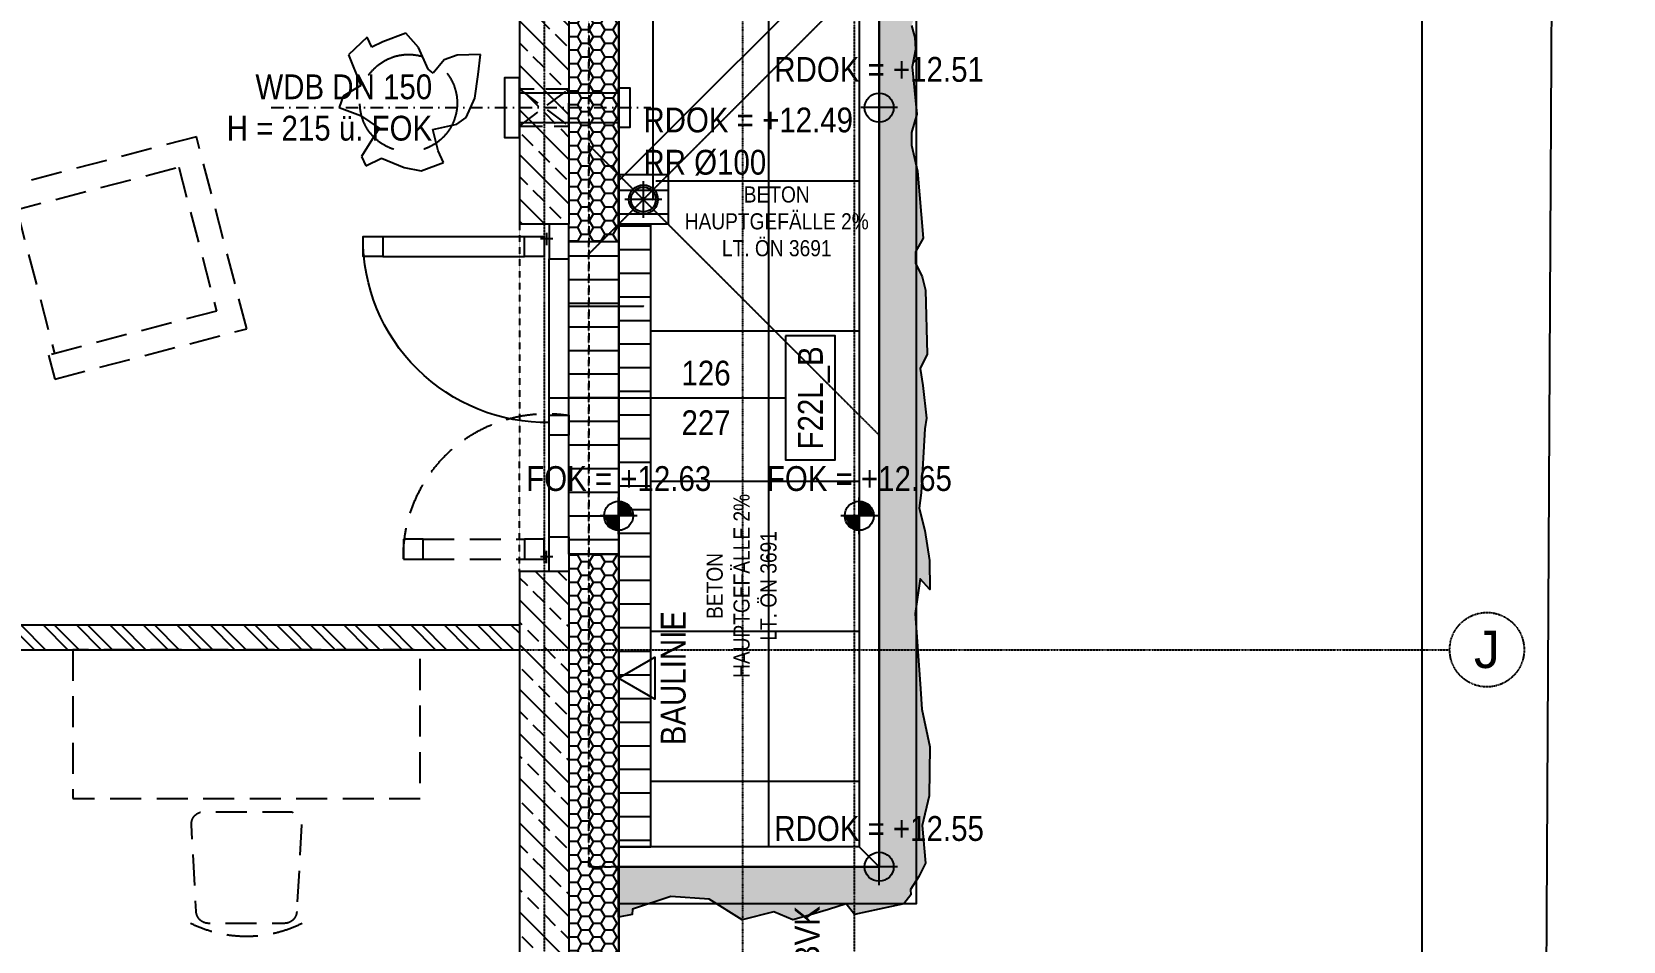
# Model space of a CAD drawing. Header units: millimetres. Extents: x -89828 to -25315, y -35442 to 69272.
# Drawn here: x -32160 to -25745, y -6351 to -2685 of the extents above; entities that cross this region are included whole.
import ezdxf
from ezdxf.enums import TextEntityAlignment as Align

# ---------------------------------------------------------------- set-up
doc = ezdxf.new("R2010")
doc.units = ezdxf.units.MM
doc.linetypes.add('HIDDEN2', pattern=[0.1875, 0.125, -0.0625])
doc.linetypes.add('STRICHPUNKT', pattern=[1, 0.5, -0.25, 0, -0.25])
for name, color, linetype in [('00-TXT---------M0', 8, 'Continuous'), ('00_HLP-G00-L04-M0', 6, 'Continuous'), ('01-BFL-G00-L04-M0', 10, 'Continuous'), ('01-HID-G00-L04-ENTWÄSSERUNG', 8, 'HIDDEN2'), ('01-SYM-G00-L04-M0', 8, 'Continuous'), ('01-TXT---------M0', 1, 'Continuous'), ('02-ANS-G00-L04-Rigol', 8, 'Continuous'), ('02-AXO-G00-L04-M0', 8, 'STRICHPUNKT'), ('02-DIM-G00-L04-ACHSEN', 8, 'Continuous'), ('02-DIM-G00-L04-BEHÖRDE', 20, 'Continuous'), ('02-FIL-G00-L04-GRÜN', 72, 'Continuous'), ('02-FIL-G00-L04-LILA', 223, 'Continuous'), ('02-FIL-G00-L04-ORANGE', 40, 'Continuous'), ('02-FIL-G00-L04-PLATTENBELAG', 253, 'Continuous'), ('02-FIL-G00-L04-STB', 8, 'Continuous'), ('02-HID-G00-L04-M0', 8, 'HIDDEN2'), ('02-TWA---------M0', 4, 'Continuous'), ('02-TWA-G00-L04-M0', 4, 'Continuous'), ('02-WDA---------M0', 8, 'Continuous'), ('02-WDA-G00-L04-M0', 8, 'Continuous'), ('02-ZWA-G00-L04-M0', 2, 'Continuous'), ('03-SYM-G00-L04-M0', 8, 'Continuous'), ('04-HLP---------M0', 8, 'HIDDEN2'), ('04-STO---------M0', 1, 'Continuous'), ('04-SYM---------EP', 8, 'Continuous'), ('04-SYM-G00-L04-EP', 8, 'Continuous'), ('04-TXT---------EP', 8, 'Continuous'), ('04-TXT-G00-L04-M0', 8, 'Continuous'), ('04-TXT-G00-L04-POS', 8, 'Continuous'), ('05-SYM---------M0', 8, 'Continuous'), ('05-TXT---------PP', 8, 'Continuous'), ('07-SAN---------M0', 8, 'Continuous'), ('07-SAN-G00-L04-M0', 8, 'Continuous'), ('07_MOB-G00-L04-M0', 6, 'HIDDEN2'), ('09-SYM-G00-L04-GEHSTEIG', 8, 'Continuous'), ('09-VER-G00-L04-GRUNDSTÜCKSGRENZE', 161, 'Continuous')]:
    doc.layers.add(name, color=color, linetype=linetype)
doc.styles.add('ARIAL', font='arial.ttf', dxfattribs={"width": 0.85})
doc.styles.get("Standard").update_dxf_attribs({"font": 'arial.ttf'})
doc.dimstyles.new('pp chromy&schneider', dxfattribs={"dimscale": 0.005, "dimtxt": 25, "dimasz": 10, "dimexe": 0, "dimexo": 0, "dimgap": 5, "dimtad": 1, "dimdec": 1, "dimlfac": 100, "dimrnd": 0.1, "dimzin": 9, "dimdsep": 46, "dimtxsty": 'ARIAL', "dimblk": 'c&s kote', "dimcen": 0, "dimse1": 1, "dimse2": 1, "dimclrd": 8, "dimclrt": 8, "dimadec": 0, "dimazin": 0, "dimtfac": 0.75, "dimtdec": 1, "dimtix": 1, "dimtmove": 2, "dimatfit": 0, "dimldrblk": 'NONE', "dimfxl": 1, "dimtolj": 1, "dimlwd": -1, "dimarcsym": 0})
pattern_1 = [(135, (-114957.16, -39290.58), (-89.80256, -89.80256), []), (135, (-114957.16, -39200.78), (-89.80256, -89.80256), [63.5, -31.75])]
pattern_2 = [(180, (42.84, 5709.422), (-47.625, -27.4963), [31.75, -63.5]), (300, (42.84, 5709.422), (47.624994, -27.49631), [31.75, -63.5]), (240, (42.84, 5709.422), (-6e-06, -54.99261), [-63.5, 31.75])]

# ---------------------------------------------------------------- blocks, each defined once
blk = doc.blocks.new('04-TXT')
blk.add_line((0, 0), (0.9529, 0))
at = {"layer": '04-TXT---------EP', "color": 8, "style": 'ARIAL', "width": 0.85}
blk.add_attdef('WIDTH', text='', height=0.1, dxfattribs=at).set_placement((0.6322, 0.05), align=Align.CENTER)
blk.add_attdef('HEIGHT', text='', height=0.1, dxfattribs=at).set_placement((0.6322, -0.05), align=Align.TOP_CENTER)
blk = doc.blocks.new('FENSTER_140')
at = {"layer": '02-WDA---------M0'}
for points in [[(0.07, -0.2), (0.07, -0.4)], [(1.33, -0.2), (1.33, -0.4)]]:
    blk.add_lwpolyline(points, dxfattribs=at)
at = {"layer": '04-HLP---------M0', "linetype": 'Continuous'}
for points in [[(0.13, 0.55), (0.13, 0.63), (0.05, 0.63), (0.05, 0.55)], [(0.13, -0.1), (0.13, -0.02), (0.05, -0.02), (0.05, -0.1)]]:
    blk.add_lwpolyline(points, close=True, dxfattribs=at)
for points in [[(0.05, 0.55), (0.05, -0.02)], [(0.13, 0.55), (0.13, -0.02)]]:
    blk.add_lwpolyline(points, dxfattribs=at)
at = {"layer": '04-HLP---------M0'}
for points in [[(1.27, 0.3874), (1.27, 0.4674), (1.35, 0.4674), (1.35, 0.3874)], [(1.27, -0.1), (1.27, -0.02), (1.35, -0.02), (1.35, -0.1)]]:
    blk.add_lwpolyline(points, close=True, dxfattribs=at)
for points in [[(1.27, 0.3874), (1.27, -0.02)], [(1.35, 0.3874), (1.35, -0.02)], [(0.034, -0.11), (0.084, -0.11)], [(0.059, -0.135), (0.059, -0.085)], [(1.366, -0.11), (1.316, -0.11)], [(1.341, -0.135), (1.341, -0.085)]]:
    blk.add_lwpolyline(points, dxfattribs=at)
at = {"layer": '04-HLP---------M0', "linetype": 'Continuous'}
blk.add_arc((0.059, -0.11), 0.74, 359.09057, 90.46457, dxfattribs=at)
at = {"layer": '04-HLP---------M0'}
blk.add_arc((1.341, -0.11), 0.5775, 89.17818, 188.24632, dxfattribs=at)
at = {"layer": '04-STO---------M0'}
for points in [[(0.14, -0.2), (0, -0.2), (0, -0.12), (0.14, -0.12)], [(0.77, -0.2), (0.85, -0.2), (0.85, -0.12), (0.77, -0.12)], [(1.26, -0.2), (1.4, -0.2), (1.4, -0.12), (1.26, -0.12)]]:
    blk.add_lwpolyline(points, close=True, dxfattribs=at)
at = {"layer": '04-SYM---------EP'}
for p, q in [((1.26, -0.12), (0.14, -0.12)), ((1.26, -0.2), (0.14, -0.2))]:
    blk.add_line(p, q, dxfattribs=at)
blk = doc.blocks.new('möbel_schreibtisch')
at = {"flags": 128}
blk.add_lwpolyline([(0, -0.1), (-0.6, -0.1), (-0.6, 1.3), (0, 1.3)], close=True, dxfattribs=at)
blk.add_lwpolyline([(-1.056, 0.8021, 0.39805), (-1.1032, 0.7521), (-1.1032, 0.4467, 0.39805), (-1.056, 0.3968), (-0.706, 0.3774, 0.430564), (-0.6532, 0.4273), (-0.6532, 0.7716, 0.430564), (-0.706, 0.8215)], format="xyb", close=True, dxfattribs=at)
blk.add_arc((-0.6532, 0.5994), 0.5031, 153.43495, 206.56505)
blk = doc.blocks.new('ZIMMERPFLANZE')
blk.add_lwpolyline([(-11.7366, -9.202), (-11.7751, -9.238), (-11.7495, -9.3013), (-11.7859, -9.3233), (-11.7943, -9.3461), (-11.751, -9.3631), (-11.7126, -9.3893), (-11.7486, -9.447), (-11.7402, -9.4662), (-11.7078, -9.4506), (-11.6609, -9.4698), (-11.626, -9.477), (-11.5804, -9.4602), (-11.5912, -9.4362), (-11.602, -9.3917), (-11.5527, -9.3809), (-11.5335, -9.3677), (-11.5155, -9.3281), (-11.5083, -9.2788), (-11.5035, -9.238), (-11.5515, -9.2392), (-11.578, -9.2488), (-11.6008, -9.2764), (-11.6116, -9.268), (-11.6309, -9.2236), (-11.6573, -9.1936), (-11.7042, -9.2116), (-11.727, -9.2224), (-11.7366, -9.202)])
blk.add_circle((-11.6518, -9.3375), 0.1)
blk = doc.blocks.new('HOCKER')
blk.add_lwpolyline([(-0.8, -0.8), (0, -0.8), (0, 0), (-0.8, 0), (-0.8, -0.1), (-0.1, -0.1), (-0.1, -0.7), (-0.8, -0.7)], close=True)
blk.add_lwpolyline([(-0.775, -0.1), (-0.775, -0.7)])
blk = doc.blocks.new('WANDLÜFER')
at = {"layer": '02-TWA---------M0', "linetype": 'HIDDEN2', "ltscale": 0.75}
for points in [[(0.075, 0), (0.075, -0.2), (-0.075, -0.2), (-0.075, 0), (0.075, 0)], [(-0.075, 0), (0.075, -0.2)], [(0.075, 0), (-0.075, -0.2)]]:
    blk.add_lwpolyline(points, dxfattribs=at)
at = {"layer": '07-SAN---------M0', "linetype": 'STRICHPUNKT', "ltscale": 0.1}
blk.add_lwpolyline([(0, 1), (0, -0.53)], dxfattribs=at)
at = {"layer": '07-SAN---------M0'}
for points in [[(0, 0), (-0.12, 0), (-0.12, 0.06), (0.12, 0.06), (0.12, 0)], [(0.08, -0.4), (-0.08, -0.4), (-0.08, -0.445), (0.08, -0.445)]]:
    blk.add_lwpolyline(points, close=True, dxfattribs=at)
for points in [[(-0.06, 0), (-0.06, -0.4)], [(0.06, 0), (0.06, -0.4)]]:
    blk.add_lwpolyline(points, dxfattribs=at)
blk = doc.blocks.new('01-hk4')
blk.add_lwpolyline([(0, 0, 0, 0.270625, 0), (0, 0.234375, 0.270625, 0.270625, 0)], format="xyseb")
at = {"layer": '00-TXT---------M0', "color": 8, "style": 'ARIAL', "width": 0.85}
blk.add_attdef('HEIGHT', text='', height=0.1, dxfattribs=at).set_placement((0, 0.35), align=Align.CENTER)
blk = doc.blocks.new('01-HK3')
blk.add_lwpolyline([(0, 0), (0.0423, 0.0732), (-0.0423, 0.0732)], close=True)
at = {"color": 0, "style": 'ARIAL', "width": 0.85}
blk.add_attdef('HEIGHT', text='', height=0.05, dxfattribs=at).set_placement((0, 0.35), align=Align.TOP_CENTER)
blk = doc.blocks.new('c&s kote')
at = {"color": 8}
for p, q in [((0, -2), (0, 2)), ((0, 2), (0, -2)), ((-2, 0), (2, 0)), ((2, 0), (-2, 0))]:
    blk.add_line(p, q, dxfattribs=at)
blk.add_circle((0, 0), 0.5, dxfattribs=at)
blk = doc.blocks.new('*D354')
at = {"layer": '02-DIM-G00-L04-ACHSEN', "color": 8, "transparency": 16777216}
blk.add_line((-26557.2, -320.6), (-26557.2, -5175.5), dxfattribs=at)
at = {"layer": 'Defpoints', "color": 0, "transparency": 16777216}
for p in [(-26444.5, -320.6), (-26557.2, -5175.6), (-26444.5, -5175.6)]:
    blk.add_point(p, dxfattribs=at)
at = {"layer": '02-DIM-G00-L04-ACHSEN', "color": 8, "transparency": 16777216, "xscale": 0.05, "yscale": 0.05, "zscale": 0.05}
for p, rotation in [((-26557.2, -320.6), 90), ((-26557.2, -5175.6), 270)]:
    blk.add_blockref('c&s kote', p, dxfattribs=dict(at, rotation=rotation))
at = {"layer": '02-DIM-G00-L04-ACHSEN', "color": 8, "transparency": 16777216, "insert": (-26557.2, -2748.1), "char_height": 0.125, "attachment_point": 5, "rotation": 90, "style": 'ARIAL'}
blk.add_mtext('\\A1;485500', dxfattribs=at)
blk = doc.blocks.new('_None')
blk = doc.blocks.new('*D356')
at = {"layer": '02-DIM-G00-L04-ACHSEN', "color": 8, "transparency": 16777216}
blk.add_line((-26557.2, -5175.6), (-26557.2, -9150.5), dxfattribs=at)
at = {"layer": 'Defpoints', "color": 0, "transparency": 16777216}
for p in [(-26444.5, -5175.6), (-29794.5, -9150.6), (-26557.2, -9150.6)]:
    blk.add_point(p, dxfattribs=at)
at = {"layer": '02-DIM-G00-L04-ACHSEN', "color": 8, "transparency": 16777216, "xscale": 0.05, "yscale": 0.05, "zscale": 0.05}
for p, rotation in [((-26557.2, -5175.6), 90), ((-26557.2, -9150.6), 270)]:
    blk.add_blockref('c&s kote', p, dxfattribs=dict(at, rotation=rotation))
at = {"layer": '02-DIM-G00-L04-ACHSEN', "color": 8, "transparency": 16777216, "insert": (-26557.3, -7163.1), "char_height": 0.125, "attachment_point": 5, "rotation": 90, "style": 'ARIAL'}
blk.add_mtext('\\A1;BEI GG 397498.1', dxfattribs=at)
blk = doc.blocks.new('*D357')
at = {"layer": '02-DIM-G00-L04-ACHSEN', "color": 8, "transparency": 16777216}
blk.add_arc((-28844.5, 20569.4), 378.3, 0.00757, 89.99243, dxfattribs=at)
at = {"layer": 'Defpoints', "color": 0, "transparency": 16777216}
for p in [(-28844.5, 23033.1), (-28517, 20758.5), (-60133.8, 20569.4), (-26444.5, 20569.4), (-28844.5, -11894.3)]:
    blk.add_point(p, dxfattribs=at)
at = {"layer": '02-DIM-G00-L04-ACHSEN', "color": 8, "transparency": 16777216, "xscale": 0.05, "yscale": 0.05, "zscale": 0.05}
for p, rotation in [((-28844.5, 20947.7), 179.9962131424511), ((-28466.3, 20569.4), 270.0037868588788)]:
    blk.add_blockref('c&s kote', p, dxfattribs=dict(at, rotation=rotation))
at = {"layer": '02-DIM-G00-L04-ACHSEN', "color": 8, "transparency": 16777216, "insert": (-28577, 20836.9), "char_height": 0.125, "attachment_point": 5, "rotation": 315, "style": 'ARIAL'}
blk.add_mtext('\\A1;90.00°', dxfattribs=at)
blk = doc.blocks.new('*D394')
at = {"layer": '02-DIM-G00-L04-ACHSEN', "color": 8, "transparency": 16777216}
blk.add_arc((-57014.5, -8823.9), 946.5, 179.31551, 269.99697, dxfattribs=at)
at = {"layer": 'Defpoints', "color": 0, "transparency": 16777216}
for p in [(-57014.5, 23033.1), (-60057.2, -8787.4), (-26444.5, -9190.8), (-57838, -9290.6), (-57014.5, -11894.3)]:
    blk.add_point(p, dxfattribs=at)
at = {"layer": '02-DIM-G00-L04-ACHSEN', "color": 8, "transparency": 16777216, "xscale": 0.05, "yscale": 0.05, "zscale": 0.05}
for p, rotation in [((-57961, -8812.6), 89.31399696882043), ((-57014.5, -9770.4), 359.9984866771429)]:
    blk.add_blockref('c&s kote', p, dxfattribs=dict(at, rotation=rotation))
at = {"layer": '02-DIM-G00-L04-ACHSEN', "color": 8, "transparency": 16777216, "insert": (-57687.8, -9489.1), "char_height": 0.125, "attachment_point": 5, "rotation": 314.65624, "style": 'ARIAL'}
blk.add_mtext('\\A1;90.69°', dxfattribs=at)
blk = doc.blocks.new('*D395')
at = {"layer": '02-DIM-G00-L04-ACHSEN', "color": 8, "transparency": 16777216}
blk.add_arc((-28844.5, -9162), 916.3, 270.00313, 359.30936, dxfattribs=at)
at = {"layer": 'Defpoints', "color": 0, "transparency": 16777216}
for p in [(-28844.5, 23033.1), (-60057.2, -8787.4), (-26444.5, -9190.8), (-28389.6, -9957.3), (-28844.5, -11894.3)]:
    blk.add_point(p, dxfattribs=at)
at = {"layer": '02-DIM-G00-L04-ACHSEN', "color": 8, "transparency": 16777216, "xscale": 0.05, "yscale": 0.05, "zscale": 0.05}
for p, rotation in [((-27928.3, -9173), 89.31092035926187), ((-28844.5, -10078.2), 180.001563286988)]:
    blk.add_blockref('c&s kote', p, dxfattribs=dict(at, rotation=rotation))
at = {"layer": '02-DIM-G00-L04-ACHSEN', "color": 8, "transparency": 16777216, "insert": (-28200.6, -9813.7), "char_height": 0.125, "attachment_point": 5, "rotation": 44.65624, "style": 'ARIAL'}
blk.add_mtext('\\A1;89.31°', dxfattribs=at)
blk = doc.blocks.new('türachse&qualität')
at = {"layer": '05-SYM---------M0'}
blk.add_line((-0.4, 0), (-0.4, 0), dxfattribs=at)
at = {"layer": '05-TXT---------PP'}
blk.add_lwpolyline([(-0.5, -0.25), (-0.5, 0.25), (-0.7, 0.25), (-0.7, -0.25)], close=True, dxfattribs=at)
at = {"layer": '05-TXT---------PP', "color": 8, "style": 'ARIAL', "text_generation_flag": 6, "width": 0.85}
blk.add_attdef('POS.NR.', text='', height=0.1, rotation=270, dxfattribs=at).set_placement((-0.6529, -0.0112), align=Align.TOP_CENTER)
blk = doc.blocks.new('01-HK1')
for p, q in [((-0.0005, -0.0742), (-0.0005, 0.0742)), ((0.0737, 0), (-0.0747, 0))]:
    blk.add_line(p, q)
blk.add_circle((-0.0005, 0), 0.0586)
for points in [[(-0.0005, 0.0586), (0.0409, 0.0414), (-0.0005, 0)], [(-0.0005, 0), (0.0581, 0), (0.0409, 0.0414)], [(-0.0591, 0), (-0.0419, -0.0414), (-0.0005, 0)], [(-0.0419, -0.0414), (-0.0005, -0.0586), (-0.0005, 0)]]:
    blk.add_solid(points)
at = {"layer": '01-TXT---------M0', "color": 8, "style": 'ARIAL', "width": 0.85}
blk.add_attdef('HEIGHT', text='', height=0.1, dxfattribs=at).set_placement((0, 0.2), align=Align.TOP_CENTER)
blk = doc.blocks.new('01-HK2')
for p, q in [((0, -0.098), (0, 0.098)), ((0.098, 0), (-0.098, 0))]:
    blk.add_line(p, q)
blk.add_circle((0, 0), 0.0773)
at = {"layer": '01-TXT---------M0', "color": 8, "style": 'ARIAL', "width": 0.85}
blk.add_attdef('HEIGHT', text='', height=0.1, rotation=360, dxfattribs=at).set_placement((0, 0.132), align=Align.BOTTOM_CENTER)
blk = doc.blocks.new('03-rar')
blk.add_circle((0, 0), 0.05)
at = {"layer": '01-TXT---------M0', "color": 8, "style": 'ARIAL', "width": 0.85}
blk.add_attdef('RR', text='', height=0.1, dxfattribs=at).set_placement((0, 0.1), align=Align.CENTER)
blk = doc.blocks.new('*D404')
at = {"layer": '02-DIM-G00-L04-ACHSEN', "color": 8, "transparency": 16777216}
blk.add_line((-29994.5, -3790.6), (-29694.6, -3790.6), dxfattribs=at)
at = {"layer": 'Defpoints', "color": 0, "transparency": 16777216}
for p in [(-29694.5, -3360.6), (-29994.5, -3460.6), (-29694.5, -3790.6)]:
    blk.add_point(p, dxfattribs=at)
at = {"layer": '02-DIM-G00-L04-ACHSEN', "color": 8, "transparency": 16777216, "xscale": 0.05, "yscale": 0.05, "zscale": 0.05, "rotation": 180}
blk.add_blockref('c&s kote', (-29994.5, -3790.6), dxfattribs=at)
at = {"layer": '02-DIM-G00-L04-ACHSEN', "color": 8, "transparency": 16777216, "xscale": 0.05, "yscale": 0.05, "zscale": 0.05}
blk.add_blockref('c&s kote', (-29694.5, -3790.6), dxfattribs=at)
at = {"layer": '02-DIM-G00-L04-ACHSEN', "color": 8, "transparency": 16777216, "insert": (-29844.5, -3790.5), "char_height": 0.125, "attachment_point": 5, "style": 'ARIAL'}
blk.add_mtext('\\A1;30000', dxfattribs=at)
blk = doc.blocks.new('*D405')
at = {"layer": '02-DIM-G00-L04-ACHSEN', "color": 8, "transparency": 16777216}
blk.add_line((-29657.2, -2320.6), (-29657.2, -3360.5), dxfattribs=at)
at = {"layer": 'Defpoints', "color": 0, "transparency": 16777216}
for p in [(-29994.5, -2320.6), (-29694.5, -3360.6), (-29657.2, -3360.6)]:
    blk.add_point(p, dxfattribs=at)
at = {"layer": '02-DIM-G00-L04-ACHSEN', "color": 8, "transparency": 16777216, "xscale": 0.05, "yscale": 0.05, "zscale": 0.05}
for p, rotation in [((-29657.2, -2320.6), 90), ((-29657.2, -3360.6), 270)]:
    blk.add_blockref('c&s kote', p, dxfattribs=dict(at, rotation=rotation))
at = {"layer": '02-DIM-G00-L04-ACHSEN', "color": 8, "transparency": 16777216, "insert": (-29657.2, -2840.6), "char_height": 0.125, "attachment_point": 5, "rotation": 90, "style": 'ARIAL'}
blk.add_mtext('\\A1;104000', dxfattribs=at)

msp = doc.modelspace()

# ---------------------------------------------------------------- hatches: boundary and pattern name
at = {"layer": '02-ANS-G00-L04-Rigol', "true_color": 0x636466}
h = msp.add_hatch(dxfattribs=at)
h.set_pattern_fill('ANSI31', color=251, scale=30, angle=422.04654128, style=0)
h.set_pattern_definition([(360, (-113157.16, -42470.58), (2e-12, 95.25), [])])
h.paths.add_polyline_path([(-29794.5294, -3460.5777), (-29794.5294, -3260.5777), (-29594.5294, -3260.5777), (-29594.5294, -3460.5777)])
h = msp.add_hatch(dxfattribs=at)
h.set_pattern_fill('ANSI31', color=251, scale=30, angle=422.04654128, style=0)
h.set_pattern_definition([(360, (-113157.16, -39090.58), (2e-12, 95.25), [])])
h.paths.add_polyline_path([(-29794.5294, -5970.5773), (-29664.5294, -5970.5773), (-29664.5294, -3460.5777), (-29794.5338, -3460.5777)])
h = msp.add_hatch(dxfattribs=at)
h.set_pattern_fill('ANSI31', color=251, scale=30, angle=422.33899195, style=0)
h.set_pattern_definition([(180, (40097, 24987.04), (-2e-08, -95.25), [])])
h.paths.add_polyline_path([(-29794.5337, -4790.5777), (-29994.5337, -4790.5777), (-29994.5337, -3530.5777), (-29794.5337, -3530.5777)])
at = {"layer": '02-FIL-G00-L04-GRÜN', "true_color": 0x636466}
h = msp.add_hatch(dxfattribs=at)
h.set_pattern_fill('AR-CONC', color=251, angle=107.04654128, style=0)
h.set_pattern_definition([(50, (42.84, -39290.58), (182.18467, -15.9391), [19.05, -209.55]), (355, (42.84, -39290.58), (-35.2428, 191.05664), [15.24, -167.64]), (100.451, (58.02, -39291.9), (146.9425, 175.1167), [16.19, -178.09]), (46.1842, (42.84, -39239.78), (271.079, -42.0423), [28.575, -314.325]), (96.6356, (65.43, -39243.28), (237.4042, 247.4256), [24.285, -267.135]), (351.184, (42.84, -39239.78), (237.4046, 247.4251), [22.86, -251.46]), (21, (68.24, -39252.48), (151.6149, -102.2655), [19.05, -209.55]), (326, (68.24, -39252.48), (61.802, 184.188), [15.24, -167.64]), (71.4514, (80.87, -39261), (213.4165, 81.92286), [16.19, -178.09]), (37.5, (42.84, -39290.58), (3.0886, 84.55504), [0, -165.608, 0, -170.18, 0, -168.275]), (7.5, (42.84, -39290.58), (66.81966, 100.18057), [0, -97.028, 0, -161.798, 0, -64.135]), (327.5, (-13.8, -39290.58), (135.590595, -5.72874), [0, -63.5, 0, -198.12, 0, -262.89]), (317.5, (-39.2, -39290.58), (148.12918, 25.4265), [0, -82.55, 0, -131.572, 0, -186.69])])
h.paths.add_polyline_path([(-28744.5294, -80.5777), (-28686.2666, -80.5777), (-28542.6478, -163.4698), (-28587.7387, -225.6983), (-28592.0338, -266.4689), (-28572.7084, -324.4058), (-28566.2666, -380.1974), (-28607.0641, -427.4052), (-28598.4747, -461.7384), (-28557.6781, -500.3628), (-28555.5306, -569.0289), (-28574.8559, -616.2371), (-28574.8559, -820.0897), (-28577.0026, -878.0267), (-28564.1199, -983.1718), (-28574.8559, -1056.1294), (-28604.9165, -1094.7542), (-28609.2116, -1135.5247), (-28587.7387, -1202.0451), (-28570.5617, -1290.0234), (-28514.7339, -1423.0641), (-28596.3357, -1567.5883), (-28572.7169, -1627.6714), (-28592.0414, -1732.8162), (-28585.5996, -1803.6281), (-28574.8636, -1857.2735), (-28521.1834, -1971.002), (-28598.4832, -2078.2929), (-28596.3357, -2116.9173), (-28611.3634, -2128.9791), (-28609.2159, -2214.812), (-28561.9774, -2300.6445), (-28553.389, -2347.8524), (-28568.4192, -2429.3934), (-28583.4495, -2485.1846), (-28583.4495, -2513.0802), (-28583.4495, -2536.6843), (-28589.8913, -2583.8924), (-28613.511, -2658.9958), (-28600.6274, -2708.3498), (-28598.4798, -2755.5576), (-28611.3634, -2826.3695), (-28592.0389, -3017.3475), (-28613.511, -3090.3051), (-28613.511, -3141.8048), (-28589.8913, -3246.9496), (-28566.27, -3516.1367), (-28598.479, -3571.9279), (-28598.479, -3616.99), (-28570.5651, -3672.7815), (-28557.6815, -3726.427), (-28551.2618, -3984.4895), (-28579.1757, -4042.4264), (-28568.4396, -4111.0926), (-28553.4093, -4241.9875), (-28559.8511, -4284.9038), (-28574.9035, -4542.9281), (-28583.492, -4605.1569), (-28559.8724, -4695.281), (-28542.0139, -4815.4468), (-28540.5478, -4933.4668), (-28579.1977, -4890.5505), (-28598.5223, -5030.0286), (-28577.085, -5333.1579), (-28572.7899, -5414.699), (-28540.5818, -5567.0519), (-28542.7293, -5764.4669), (-28570.6432, -5884.6327), (-28558.0212, -6036.4677), (-28584.7305, -6089.2992), (-28617.5653, -6142.1463), (-28616.6753, -6163.4928), (-28644.9561, -6200.1481), (-28843.0953, -6242.8185), (-28877.451, -6199.9019), (-28948.3091, -6223.506), (-29029.904, -6247.11), (-29092.1736, -6264.2765), (-29169.4734, -6232.0894), (-29296.1592, -6264.2765), (-29429.2868, -6180.9912), (-29583.8865, -6170.2624), (-29738.487, -6221.3602), (-29740.2647, -6242.8185), (-29794.5336, -6253.5473), (-29794.5337, -6050.5773), (-28744.5294, -6050.5773)])
at = {"layer": '02-FIL-G00-L04-LILA', "true_color": 0x636466}
h = msp.add_hatch(dxfattribs=at)
h.set_pattern_fill('HONEY', color=251, scale=10, angle=197.04654128, style=0)
h.set_pattern_definition(pattern_2)
h.paths.add_polyline_path([(-31594.5294, -2120.5777), (-31794.5294, -2120.5777), (-31794.5294, -2190.5777), (-31794.5294, -2320.5777), (-29994.5294, -2320.5777), (-29994.5294, -3460.5777), (-29994.5294, -3530.5777), (-29794.5294, -3530.5777), (-29794.5294, -2120.5777)])
h = msp.add_hatch(dxfattribs=at)
h.set_pattern_fill('HONEY', color=251, scale=10, angle=197.04654128, style=0)
h.set_pattern_definition(pattern_2)
h.paths.add_polyline_path([(-29994.5294, -4790.5777), (-29994.5294, -4860.5777), (-29994.5294, -6630.5778), (-29994.5294, -6700.5778), (-29794.5294, -6700.5778), (-29794.5294, -4790.5777)])
at = {"layer": '02-FIL-G00-L04-ORANGE', "true_color": 0x636466}
h = msp.add_hatch(dxfattribs=at)
h.set_pattern_fill('ANSI32', color=251, scale=10, angle=197.04654128, style=0)
h.set_pattern_definition([(135, (-114957.16, -39290.58), (-67.35192, -67.35192), []), (135, (-114957.16, -39245.68), (-67.35192, -67.35192), [])])
h.paths.add_polyline_path([(-30194.5294, -5175.5777), (-30194.5294, -5075.5777), (-35329.5294, -5075.5777), (-35329.5294, -5175.5777), (-34654.5294, -5175.5777), (-34654.5294, -5280.5777), (-34554.5294, -5280.5777), (-34554.5294, -5175.5777)])
at = {"layer": '02-FIL-G00-L04-STB', "true_color": 0x636466}
h = msp.add_hatch(dxfattribs=at)
h.set_pattern_fill('ANSI33', color=251, scale=20, angle=197.04654128, style=0)
h.set_pattern_definition(pattern_1)
h.paths.add_polyline_path([(-29994.5294, -2320.5777), (-31794.5294, -2320.5777), (-31794.5294, -2180.5777), (-31874.5294, -2180.5777), (-31994.5294, -2180.5777), (-31994.5294, -2520.5777), (-30194.5294, -2520.5777), (-30194.5294, -3460.5777), (-29994.5279, -3460.5777)])
h = msp.add_hatch(dxfattribs=at)
h.set_pattern_fill('ANSI33', color=251, scale=20, angle=197.04654128, style=0)
h.set_pattern_definition(pattern_1)
h.paths.add_polyline_path([(-29994.2564, -4860.5777), (-30074.2567, -4860.5777), (-30194.2567, -4860.5777), (-30194.5294, -6630.5777), (-29994.5294, -6630.5777)])

# ---------------------------------------------------------------- linework, layer by layer
at = {"layer": '00_HLP-G00-L04-M0', "color": 251, "true_color": 0x636466}
msp.add_lwpolyline([(-28613.511, -2658.9958), (-28600.6274, -2708.3498), (-28598.4798, -2755.5576), (-28611.3634, -2826.3695), (-28592.0389, -3017.3475), (-28613.511, -3090.3051), (-28613.511, -3141.8048), (-28589.8913, -3246.9496), (-28566.27, -3516.1367), (-28598.479, -3571.9279), (-28598.479, -3616.99), (-28570.5651, -3672.7815), (-28557.6815, -3726.427), (-28551.2618, -3984.4895), (-28579.1757, -4042.4264), (-28568.4396, -4111.0926), (-28553.4093, -4241.9875), (-28559.8511, -4284.9038), (-28574.9035, -4542.9281), (-28583.492, -4605.1569), (-28559.8724, -4695.281), (-28542.0139, -4815.4468), (-28540.5478, -4933.4668), (-28579.1977, -4890.5505), (-28598.5223, -5030.0286), (-28577.085, -5333.1579), (-28572.7899, -5414.699), (-28540.5818, -5567.0519), (-28542.7293, -5764.4669), (-28570.6432, -5884.6327), (-28558.0212, -6036.4677), (-28584.7305, -6089.2992), (-28617.5653, -6142.1463), (-28616.6753, -6163.4928), (-28644.9561, -6200.1481), (-28843.0953, -6242.8185), (-28877.451, -6199.9019), (-28948.3091, -6223.506), (-29029.904, -6247.11), (-29092.1736, -6264.2765), (-29169.4734, -6232.0894), (-29296.1592, -6264.2765), (-29429.2868, -6180.9912), (-29583.8865, -6170.2624), (-29738.487, -6221.3602), (-29740.2647, -6242.8185), (-29794.5336, -6253.5473), (-29794.5337, -6050.5773), (-28744.5294, -6050.5773), (-28744.5294, -80.5777)], dxfattribs=at)
at = {"layer": '01-BFL-G00-L04-M0', "color": 251, "linetype": 'HIDDEN2', "ltscale": 3, "true_color": 0x636466}
msp.add_lwpolyline([(-29494.2214, 54209.7417), (-29604.2077, 39059.9215), (-29791.1835, 21069.9026), (-29794.5334, -9443.9018), (-29787.122, -15508.9929)], dxfattribs=at)
at = {"layer": '01-HID-G00-L04-ENTWÄSSERUNG', "color": 251, "true_color": 0x636466}
for points in [[(-29914.5294, -3140.5777), (-29694.5294, -3360.5777), (-28744.5294, -2410.5777)], [(-29914.5294, -3580.5777), (-29694.5294, -3360.5777), (-28744.5294, -4310.5777)]]:
    msp.add_lwpolyline(points, dxfattribs=at)
for points in [[(-28957.1609, -3665.5777, 0, 0, 0), (-29207.1609, -3665.5777, 50, 0, 0), (-29357.1609, -3665.5777, 0, 0, 0)], [(-29082.1609, -5118.5337, 0, 0, 0), (-29082.1609, -4868.5337, 50, 0, 0), (-29082.1609, -4718.5337, 0, 0, 0)]]:
    msp.add_lwpolyline(points, format="xyseb", dxfattribs=at)
at = {"layer": '02-ANS-G00-L04-Rigol', "color": 251, "true_color": 0x636466}
for points in [[(-29794.5294, -3460.5777), (-29794.5294, -3260.5777), (-29594.5294, -3260.5777), (-29594.5294, -3460.5777)], [(-29794.5294, -5970.5773), (-29664.5294, -5970.5773), (-29664.5294, -3460.5777), (-29794.5338, -3460.5777)], [(-29794.5337, -4790.5777), (-29994.5337, -4790.5777), (-29994.5337, -3530.5777), (-29794.5337, -3530.5777)]]:
    msp.add_lwpolyline(points, close=True, dxfattribs=at)
at = {"layer": '02-AXO-G00-L04-M0', "color": 251, "true_color": 0x636466}
for points in [[(-30094.531, 23033.1204), (-30094.531, -11894.3214)], [(-28844.5294, 23033.1204), (-28844.5294, -11894.3214)], [(-60057.1609, -5175.5777), (-26444.5294, -5175.5777)]]:
    msp.add_lwpolyline(points, dxfattribs=at)
msp.add_circle((-26294.5294, -5175.5777), 150, dxfattribs=at)
at = {"layer": '02-FIL-G00-L04-PLATTENBELAG', "color": 251, "true_color": 0x636466}
for points in [[(-29189.5294, -5970.5773), (-29189.5294, -80.5777)], [(-29794.5281, -3285.5777), (-28824.5294, -2315.579)], [(-29644.5338, -3285.5777), (-28824.5294, -3285.5777)], [(-29664.5294, -3890.5777), (-28824.5294, -3890.5777)], [(-29664.5294, -4495.5777), (-28824.5294, -4495.5777)], [(-29664.5294, -5100.5777), (-28824.5294, -5100.5777)], [(-29664.5294, -5705.5777), (-28824.5294, -5705.5777)]]:
    msp.add_lwpolyline(points, dxfattribs=at)
at = {"layer": '02-HID-G00-L04-M0', "color": 251, "true_color": 0x636466}
for points in [[(-28744.5294, -80.5777), (-28744.5294, 39.4223), (-31714.5294, 39.4223), (-31714.5294, 39.4223), (-31714.5294, -2240.5777), (-31714.5294, -2240.5777), (-29914.5294, -2240.5777), (-29914.5294, -2240.5777), (-29914.5294, -6050.5773), (-29794.5337, -6050.5773)], [(-30194.5294, -3460.5777), (-30194.7662, -4860.5777)]]:
    msp.add_lwpolyline(points, dxfattribs=at)
msp.add_lwpolyline([(-29914.5294, -2240.5777), (-31714.5294, -2240.5777), (-31714.5294, 39.4223), (-28744.5294, 39.4223), (-28744.5294, -6050.5773), (-29914.5294, -6050.5773)], close=True, dxfattribs=at)
at = {"layer": '02-HID-G00-L04-M0', "color": 251, "ltscale": 0.5, "true_color": 0x636466}
msp.add_lwpolyline([(-29294.5294, -80.5777), (-29294.5294, -9443.9019), (-29794.5308, -9443.9019)], dxfattribs=at)
at = {"layer": '02-TWA-G00-L04-M0', "color": 251, "true_color": 0x636466}
for points in [[(-29994.5294, -2320.5777), (-29994.5294, -3460.5777)], [(-30194.5294, -2520.5777), (-30194.5294, -3460.5777)], [(-29994.5294, -3460.5777), (-30194.5294, -3460.5777)], [(-29994.7662, -4860.5777), (-30194.7662, -4860.5777)], [(-30194.5294, -4860.5777), (-30194.5294, -6630.5778)], [(-29994.5294, -4860.5777), (-29994.5294, -6630.5778)]]:
    msp.add_lwpolyline(points, dxfattribs=at)
at = {"layer": '02-WDA-G00-L04-M0', "color": 251, "true_color": 0x636466}
for points in [[(-28824.5294, -80.5777), (-28824.5294, -5970.5773), (-29794.1576, -5970.5773)], [(-28594.5294, -80.5777), (-28594.5294, -6200.5773), (-29794.1439, -6200.5773)], [(-28744.5294, -80.5777), (-28744.5294, -6050.5773), (-29794.1439, -6050.5773)], [(-29794.5294, -2120.5777), (-29794.5294, -6700.5778)], [(-28824.5294, -5970.5773), (-28744.5294, -6050.5773)]]:
    msp.add_lwpolyline(points, dxfattribs=at)
at = {"layer": '02-ZWA-G00-L04-M0', "color": 251, "true_color": 0x636466}
for p, q in [((-35329.5294, -5075.5777), (-30194.5294, -5075.5777)), ((-34554.5294, -5175.5777), (-30194.5294, -5175.5777))]:
    msp.add_line(p, q, dxfattribs=at)
at = {"layer": '09-SYM-G00-L04-GEHSTEIG', "color": 251, "true_color": 0x636466}
msp.add_lwpolyline([(-27357.7598, -14713.7397), (-27368.2044, -9572.6761, 0.186744235), (-26442.7811, -9136.9468, 0.22427897), (-26061.7321, -7988.0692), (-26013.897, 1205.4531), (-25973.9599, 6446.2027), (-25973.9599, 6446.2027), (-25973.9599, 6446.2027), (-25916.5138, 13339.9043), (-25859.3193, 22188.7265), (-25859.3193, 22188.7265), (-25859.3193, 22188.7265), (-25785.4452, 35810.7392), (-25745.3783, 41926.049)], format="xyb", dxfattribs=at)
at = {"layer": '09-VER-G00-L04-GRUNDSTÜCKSGRENZE', "color": 251, "true_color": 0x636466}
msp.add_lwpolyline([(-29794.5334, -9443.9018), (-40957.6036, -9316.6054), (-57452.7981, -9113.1801), (-57360.3311, 20830.8382), (-84278.385, 20779.7671), (-84408.3801, 20780.4306), (-84325.8559, 36948.1189), (-84316.0948, 38860.4555), (-69322.3224, 38976.651), (-46959.5657, 39032.1927), (-47077.253, 20849.6952), (-46943.0344, 20850.6028), (-29794.5355, 20883.1383)], close=True, dxfattribs=at)

# ---------------------------------------------------------------- block references
at = {"layer": '01-SYM-G00-L04-M0', "color": 251, "true_color": 0x636466}
ref = msp.add_blockref('01-HK2', (-28744.5294, -2990.5777), dxfattribs=dict(at, xscale=757.5757580343633, yscale=757.5757580735275, zscale=757.5757580681659, rotation=1.76075916e-08))
ref.add_attrib('HEIGHT', 'RDOK = +12.51', dxfattribs={"layer": '01-TXT---------M0', "color": 8, "height": 100, "rotation": 0.00000001, "style": 'ARIAL', "width": 0.85}).set_placement((-28744.5294, -2916.359), align=Align.BOTTOM_CENTER)
ref = msp.add_blockref('01-HK2', (-29694.5294, -3360.5777), dxfattribs=dict(at, xscale=757.5757580343633, yscale=757.5757580735275, zscale=757.5757580681659, rotation=1.76075916e-08))
ref.add_attrib('HEIGHT', 'RDOK = +12.49', dxfattribs={"layer": '01-TXT---------M0', "color": 8, "height": 100, "rotation": 0.00000001, "style": 'ARIAL', "width": 0.85}).set_placement((-29694.5294, -3120.1821), align=Align.BOTTOM_LEFT)
at = {"layer": '01-SYM-G00-L04-M0', "color": 251, "true_color": 0x636466, "xscale": 999.9999999999995, "yscale": 999.9999999999995, "zscale": 999.9999999999995, "rotation": 4.12754519845e-05}
for p, values in [((-29794.022, -4635.7066), {'HEIGHT': 'FOK = +12.63'}), ((-28824.0176, -4635.7066), {'HEIGHT': 'FOK = +12.65'})]:
    msp.add_blockref('01-HK1', p, dxfattribs=at).add_auto_attribs(values)
at = {"layer": '01-SYM-G00-L04-M0', "color": 251, "true_color": 0x636466}
ref = msp.add_blockref('01-HK2', (-28744.5294, -6050.5773), dxfattribs=dict(at, xscale=757.5757580343633, yscale=757.5757580735275, zscale=757.5757580681659, rotation=1.76075916e-08))
ref.add_attrib('HEIGHT', 'RDOK = +12.55', dxfattribs={"layer": '01-TXT---------M0', "color": 8, "height": 100, "rotation": 0.00000001, "style": 'ARIAL', "width": 0.85}).set_placement((-28744.5294, -5976.3586), align=Align.BOTTOM_CENTER)
ref = msp.add_blockref('01-hk4', (-29294.5294, -6663.198), dxfattribs=dict(at, xscale=-640.0000004359814, yscale=640.0000004301467, zscale=640.0000004327273, rotation=269.999992120935))
ref.add_attrib('HEIGHT', 'GESIMSE RBVK', dxfattribs={"layer": '00-TXT---------M0', "color": 8, "extrusion": (0, 0, -1), "height": 100, "rotation": 90.00000787, "style": 'ARIAL', "text_generation_flag": 4, "width": 0.85}).set_placement((29084.2804, -6657.5174), align=Align.TOP_CENTER)
at = {"layer": '02-DIM-G00-L04-BEHÖRDE', "color": 251, "true_color": 0x636466}
ref = msp.add_blockref('01-HK3', (-29794.5339, -5290.1647), dxfattribs=dict(at, xscale=-2000.000000014551, yscale=2000.000000014344, zscale=2000, rotation=269.9999999866583))
ref.add_attrib('HEIGHT', 'BAULINIE', dxfattribs={"layer": '0', "color": 0, "extrusion": (0, 0, -1), "height": 100, "rotation": 90.00000001, "style": 'ARIAL', "text_generation_flag": 4, "width": 0.85}).set_placement((29494.5339, -5290.1647), align=Align.BOTTOM_CENTER)
at = {"layer": '03-SYM-G00-L04-M0', "color": 251, "true_color": 0x636466}
ref = msp.add_blockref('03-rar', (-29694.5294, -3360.5777), dxfattribs=dict(at, xscale=999.9999999999995, yscale=999.9999999999995, zscale=999.9999999999995, rotation=359.9999999999984))
ref.add_attrib('RR', 'RR %%c100', (-29694.5294, -3260.5777), dxfattribs={"layer": '01-TXT---------M0', "color": 8, "height": 100, "rotation": 0, "style": 'ARIAL', "width": 0.85})
at = {"layer": '04-SYM-G00-L04-EP', "color": 251, "true_color": 0x636466, "xscale": -999.9999999999995, "yscale": 999.9999999999995, "zscale": 999.9999999999995, "rotation": 89.9999999966634}
msp.add_blockref('FENSTER_140', (-30194.5294, -3460.5777), dxfattribs=at)
at = {"layer": '04-TXT-G00-L04-M0', "color": 251, "true_color": 0x636466, "xscale": 999.9999999999995, "yscale": 999.9999999999995, "zscale": 999.9999999999995, "rotation": 359.9999999649804}
msp.add_blockref('04-TXT', (-30074.2567, -4160.5777), dxfattribs=at).add_auto_attribs({'WIDTH': '126', 'HEIGHT': '227'})
at = {"layer": '04-TXT-G00-L04-POS', "color": 251, "true_color": 0x636466}
ref = msp.add_blockref('türachse&qualität', (-29621.3308, -4160.5777), dxfattribs=dict(at, xscale=999.9999999999995, yscale=999.9999999999995, zscale=999.9999999999995, rotation=179.999996348115))
ref.add_attrib('POS.NR.', 'F22L_B', dxfattribs={"layer": '05-TXT---------PP', "color": 8, "height": 100, "rotation": 89.99999634, "style": 'ARIAL', "width": 0.85}).set_placement((-29021.3308, -4160.5777), align=Align.MIDDLE_CENTER)
at = {"layer": '07-SAN-G00-L04-M0', "color": 251, "true_color": 0x636466, "xscale": -999.9999999999995, "yscale": 999.9999999999995, "zscale": 999.9999999999995, "rotation": 89.99999998665827}
msp.add_blockref('WANDLÜFER', (-30194.5294, -2990.5777), dxfattribs=at)
at = {"layer": '07_MOB-G00-L04-M0', "color": 251, "true_color": 0x636466}
for name, p, xscale, yscale, zscale, rotation in [('ZIMMERPFLANZE', (-7849.2282, 15386.1125), 1959.999999980124, 1959.999999986914, 1959.999999999999, 0.1423037025548326), ('HOCKER', (-31496.149, -3108.0006), 999.9999999999995, 999.9999999999995, 999.9999999999995, 14.70754931858711), ('möbel_schreibtisch', (-31893.9614, -5175.5777), -999.9999999999995, 999.9999999999995, 999.9999999999995, 269.999999969983)]:
    msp.add_blockref(name, p, dxfattribs=dict(at, xscale=xscale, yscale=yscale, zscale=zscale, rotation=rotation))

# ---------------------------------------------------------------- texts
at = {"layer": '01-HID-G00-L04-ENTWÄSSERUNG', "color": 251, "true_color": 0x636466, "insert": (-29157.1609, -3590.5777), "char_height": 65, "width": 764.6, "attachment_point": 8, "style": 'ARIAL'}
msp.add_mtext('BETON\\PHAUPTGEFÄLLE 2%\\PLT. ÖN 3691', dxfattribs=at)
at = {"layer": '01-HID-G00-L04-ENTWÄSSERUNG', "color": 251, "true_color": 0x636466, "insert": (-29157.1609, -4918.5337), "char_height": 65, "width": 764.6, "attachment_point": 8, "rotation": 90, "style": 'ARIAL'}
msp.add_mtext('BETON\\PHAUPTGEFÄLLE 2%\\PLT. ÖN 3691', dxfattribs=at)
at = {"layer": '02-AXO-G00-L04-M0', "color": 251, "true_color": 0x636466, "insert": (-26294.5294, -5175.5777), "char_height": 150, "width": 303.3, "attachment_point": 5}
msp.add_mtext('{\\fArial|b0|i0|c0|p34;J}', dxfattribs=at)
at = {"layer": '07-SAN-G00-L04-M0', "color": 251, "true_color": 0x636466, "insert": (-30546.0422, -2990.5777), "char_height": 100, "width": 1538, "attachment_point": 6, "style": 'ARIAL'}
msp.add_mtext('WDB DN 150\\PH = 215 ü. FOK', dxfattribs=at)

# ---------------------------------------------------------------- dimensions: what is measured, and where the dimension line sits
at = {"layer": '02-DIM-G00-L04-ACHSEN', "color": 251, "true_color": 0x636466}
for base, line1, line2, picture, middle in [((-28516.9517, 20758.5481), ((-60133.7932, 20569.421), (-26444.5294, 20569.421)), ((-28844.5294, 23033.1204), (-28844.5294, -11894.3214)), '*D357', (-28577.0005, 20836.9499)), ((-57838.0019, -9290.6073), ((-57014.5294, 23033.1204), (-57014.5294, -11894.3214)), ((-60057.1609, -8787.4067), (-26444.5294, -9190.7583)), '*D394', (-57687.7624, -9489.121)), ((-28389.5714, -9957.2984), ((-28844.5294, 23033.1204), (-28844.5294, -11894.3214)), ((-60057.1609, -8787.4067), (-26444.5294, -9190.7583)), '*D395', (-28200.5893, -9813.6721))]:
    dim = msp.add_angular_dim_2l(base=base, line1=line1, line2=line2, dimstyle='pp chromy&schneider', override={"dimzin": 8, "dimadec": 2}, dxfattribs=at)
    dim.commit()
    dim.dimension.update_dxf_attribs({"geometry": picture, "text_midpoint": middle})
for base, p1, p2, picture, middle in [((-26557.1609, -5175.5777), (-26444.5294, -320.5777), (-26444.5294, -5175.5777), '*D354', (-26557.2497, -2748.0777)), ((-29657.1609, -3360.5777), (-29994.5294, -2320.5777), (-29694.5294, -3360.5777), '*D405', (-29657.2497, -2840.5777))]:
    dim = msp.add_linear_dim(base=base, p1=p1, p2=p2, angle=90, dimstyle='pp chromy&schneider', override={"dimzin": 8}, dxfattribs=at)
    dim.commit()
    dim.dimension.update_dxf_attribs({"geometry": picture, "text_midpoint": middle})
dim = msp.add_linear_dim(base=(-29694.5294, -3790.5777), p1=(-29994.5294, -3460.5777), p2=(-29694.5294, -3360.5777), dimstyle='pp chromy&schneider', override={"dimzin": 8}, dxfattribs=at)
dim.commit()
dim.dimension.update_dxf_attribs({"geometry": '*D404', "text_midpoint": (-29844.5294, -3790.4889)})
dim = msp.add_linear_dim(base=(-26557.1609, -9150.5583), p1=(-26444.5294, -5175.5777), p2=(-29794.5334, -9150.5583), angle=90, text='BEI GG <>', dimstyle='pp chromy&schneider', override={"dimzin": 8}, dxfattribs=at)
dim.commit()
dim.dimension.update_dxf_attribs({"geometry": '*D356', "text_midpoint": (-26557.2506, -7163.068)})

doc.saveas('drawing.dxf')
